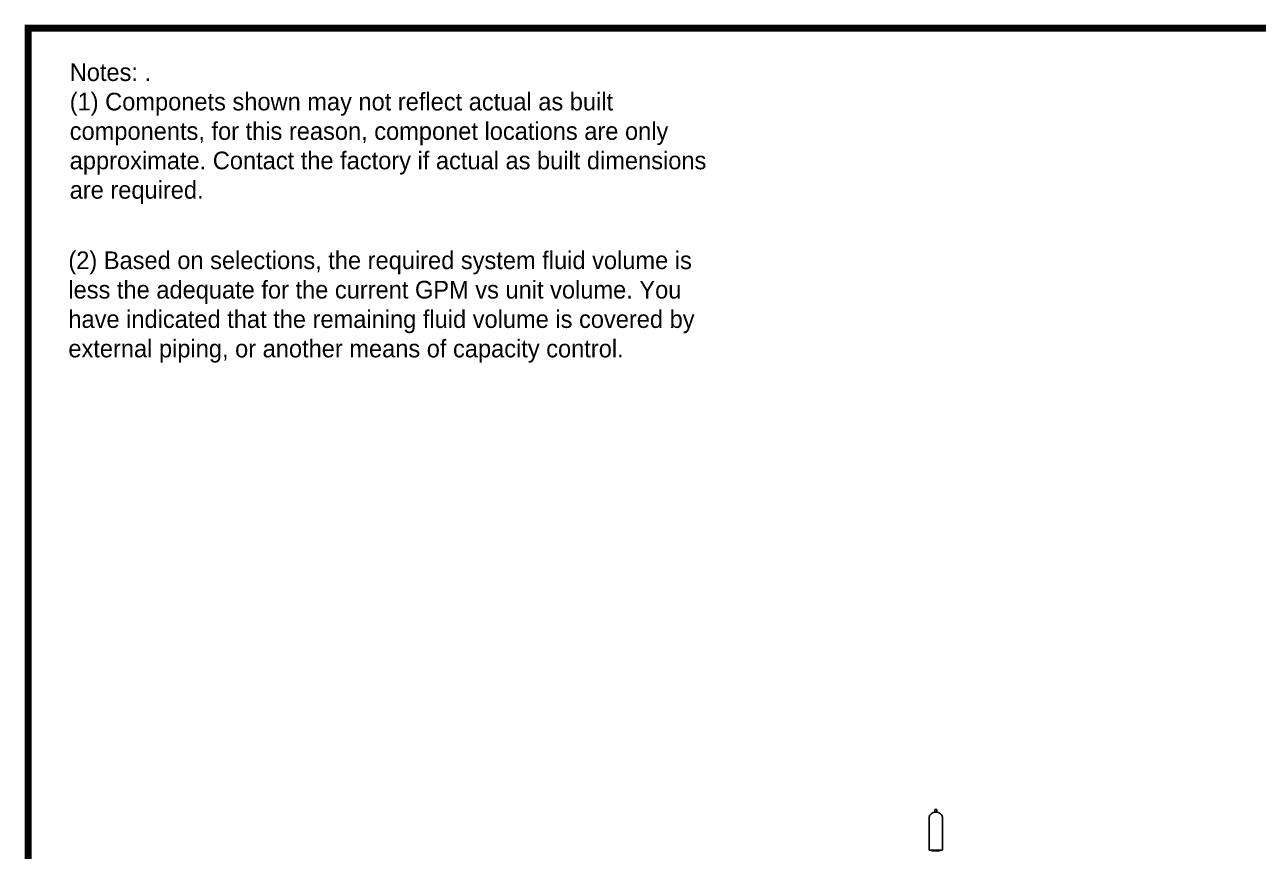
# Model space of a CAD drawing. Header units: inches. Extents: x 2163 to 2605, y 1222 to 1501.
# Drawn here: x 2170.4 to 2358, y 1371.3 to 1497.1 of the extents above; entities that cross this region are included whole.
import ezdxf

# ---------------------------------------------------------------- set-up
doc = ezdxf.new("R2010")
doc.units = ezdxf.units.IN
doc.header["$MEASUREMENT"] = 0
doc.header["$PDSIZE"] = -1
doc.layers.add('WCTANK', color=7, linetype='Continuous')
doc.layers.add('WFLAG', color=7, linetype='Continuous')

msp = doc.modelspace()

# ---------------------------------------------------------------- linework, layer by layer
at = {"color": 0, "linetype": 'Continuous', "lineweight": 20, "const_width": 1.0712}
msp.add_lwpolyline([(2170.8869, 1228.7897), (2599.3769, 1228.7897), (2599.3769, 1496.596), (2170.8869, 1496.596), (2170.8869, 1228.7897)], dxfattribs=at)
at = {"layer": 'WCTANK', "color": 0, "linetype": 'Continuous'}
for p, q in [((2307.9649, 1376.5167), (2307.9649, 1371.5167)), ((2307.9649, 1376.5167), (2307.9649, 1371.5167)), ((2309.9649, 1371.5167), (2309.9649, 1376.5167)), ((2309.9649, 1371.5167), (2309.9649, 1376.5167)), ((2307.9649, 1371.5167), (2309.9649, 1371.5167)), ((2307.9649, 1371.5167), (2309.9649, 1371.5167))]:
    msp.add_line(p, q, dxfattribs=at)
at = {"layer": 'WCTANK', "color": 0, "linetype": 'Continuous', "lineweight": 15}
for p, q in [((2309.543, 1371.4167), (2308.3868, 1371.4167)), ((2308.4086, 1371.4167), (2309.5211, 1371.4167)), ((2308.4086, 1371.4167), (2309.5211, 1371.4167)), ((2309.443, 1371.5167), (2308.4868, 1371.5167)), ((2309.443, 1371.5167), (2308.4868, 1371.5167))]:
    msp.add_line(p, q, dxfattribs=at)
at = {"layer": 'WCTANK', "color": 0, "linetype": 'Continuous'}
msp.add_lwpolyline([(2308.8207, 1377.6789), (2309.109, 1377.6789), (2309.109, 1377.2695), (2308.8207, 1377.2695)], close=True, dxfattribs=at)
msp.add_lwpolyline([(2308.8207, 1377.6789), (2309.109, 1377.6789), (2309.109, 1377.2695), (2308.8207, 1377.2695)], close=True, dxfattribs=at)
at = {"layer": 'WCTANK', "color": 0, "linetype": 'Continuous', "lineweight": 15, "flags": 128}
for points in [[(2308.4868, 1371.5167), (2308.4672, 1371.5147), (2308.3868, 1371.4968)], [(2308.4868, 1371.5167), (2308.4672, 1371.5147), (2308.3868, 1371.4968)], [(2309.543, 1371.4968), (2309.4625, 1371.5147), (2309.443, 1371.5167)], [(2309.543, 1371.4968), (2309.4625, 1371.5147), (2309.443, 1371.5167)]]:
    msp.add_lwpolyline(points, dxfattribs=at)
at = {"layer": 'WCTANK', "color": 0, "linetype": 'Continuous', "lineweight": 15}
for centre, start, end in [((2308.4086, 1371.3167), 90, 180), ((2308.4086, 1371.3167), 90, 180), ((2309.5211, 1371.3167), 0, 90), ((2309.5211, 1371.3167), 0, 90)]:
    msp.add_arc(centre, 0.1, start, end, dxfattribs=at)
at = {"layer": 'WCTANK', "color": 0, "linetype": 'Continuous'}
msp.add_ellipse((2308.9649, 1376.5167), major_axis=(1, 0), ratio=0.75283657, start_param=0, end_param=3.14159265, dxfattribs=at)
msp.add_ellipse((2308.9649, 1376.5167), major_axis=(1, 0), ratio=0.75283657, start_param=0, end_param=3.14159265, dxfattribs=at)
at = {"layer": 'WCTANK', "color": 0, "linetype": 'Continuous', "lineweight": 0}
msp.add_point((2308.9649, 1371.4167), dxfattribs=at)
msp.add_point((2308.9649, 1371.4167), dxfattribs=at)

# ---------------------------------------------------------------- texts
at = {"color": 0, "linetype": 'Continuous', "insert": (2177.2034, 1491.2446), "char_height": 2.6865807, "width": 101.245975, "attachment_point": 1}
msp.add_mtext('Notes: .\\P(1) Componets shown may not reflect actual as built components, for this reason, componet locations are only approximate. Contact the factory if actual as built dimensions are required.', dxfattribs=at)
at = {"layer": 'WFLAG', "color": 0, "linetype": 'Continuous', "insert": (2176.9992, 1467.0968), "char_height": 2.6865807, "width": 101.245975, "attachment_point": 1}
msp.add_mtext(' \\P(2) Based on selections, the required system fluid volume is less the adequate for the current GPM vs unit volume. You have indicated that the remaining fluid volume is covered by external piping, or another means of capacity control.', dxfattribs=at)

doc.saveas('drawing.dxf')
